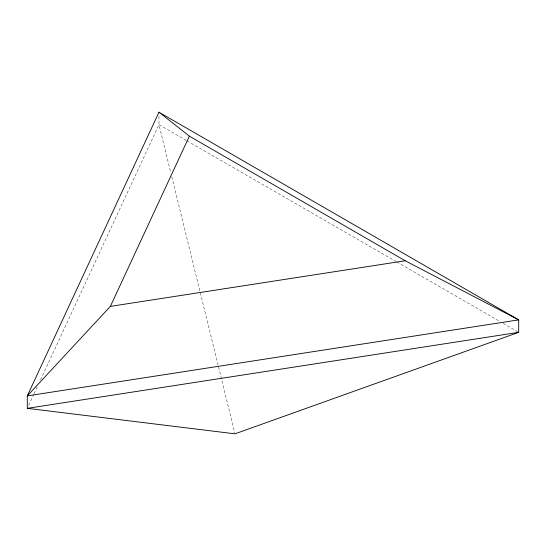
<?xml version="1.0" encoding="UTF-8"?>
<svg xmlns="http://www.w3.org/2000/svg" width="546" height="546" viewBox="0 0 546 546"><rect width="100%" height="100%" fill="white"/><g stroke="black" fill="none" stroke-linecap="round" stroke-linejoin="round"><path stroke-width="0.41" stroke-dasharray="2.73 2.05" d="M28.733 405.255L33.756 394.43M34.118 393.659L37.346 386.704M40.575 379.743L158.968 124.638L158.968 116.332M186.302 140.418L158.968 124.638L170.761 172.591M187.039 140.848L396.082 261.534M396.819 261.964L500.232 321.669M503.187 323.375L517.963 331.9M171.778 176.72L234.787 432.998"/><path stroke-width="0.82" d="M158.968 112.176L27.3 395.884L27.3 408.347L234.992 433.824L518.7 332.33L518.7 319.867L158.968 112.176L189.38 136.159L405.214 260.77L518.7 319.867L27.3 395.884L110.374 306.381L189.38 136.159M110.374 306.381L405.214 260.77M27.3 408.347L518.7 332.33"/></g></svg>
